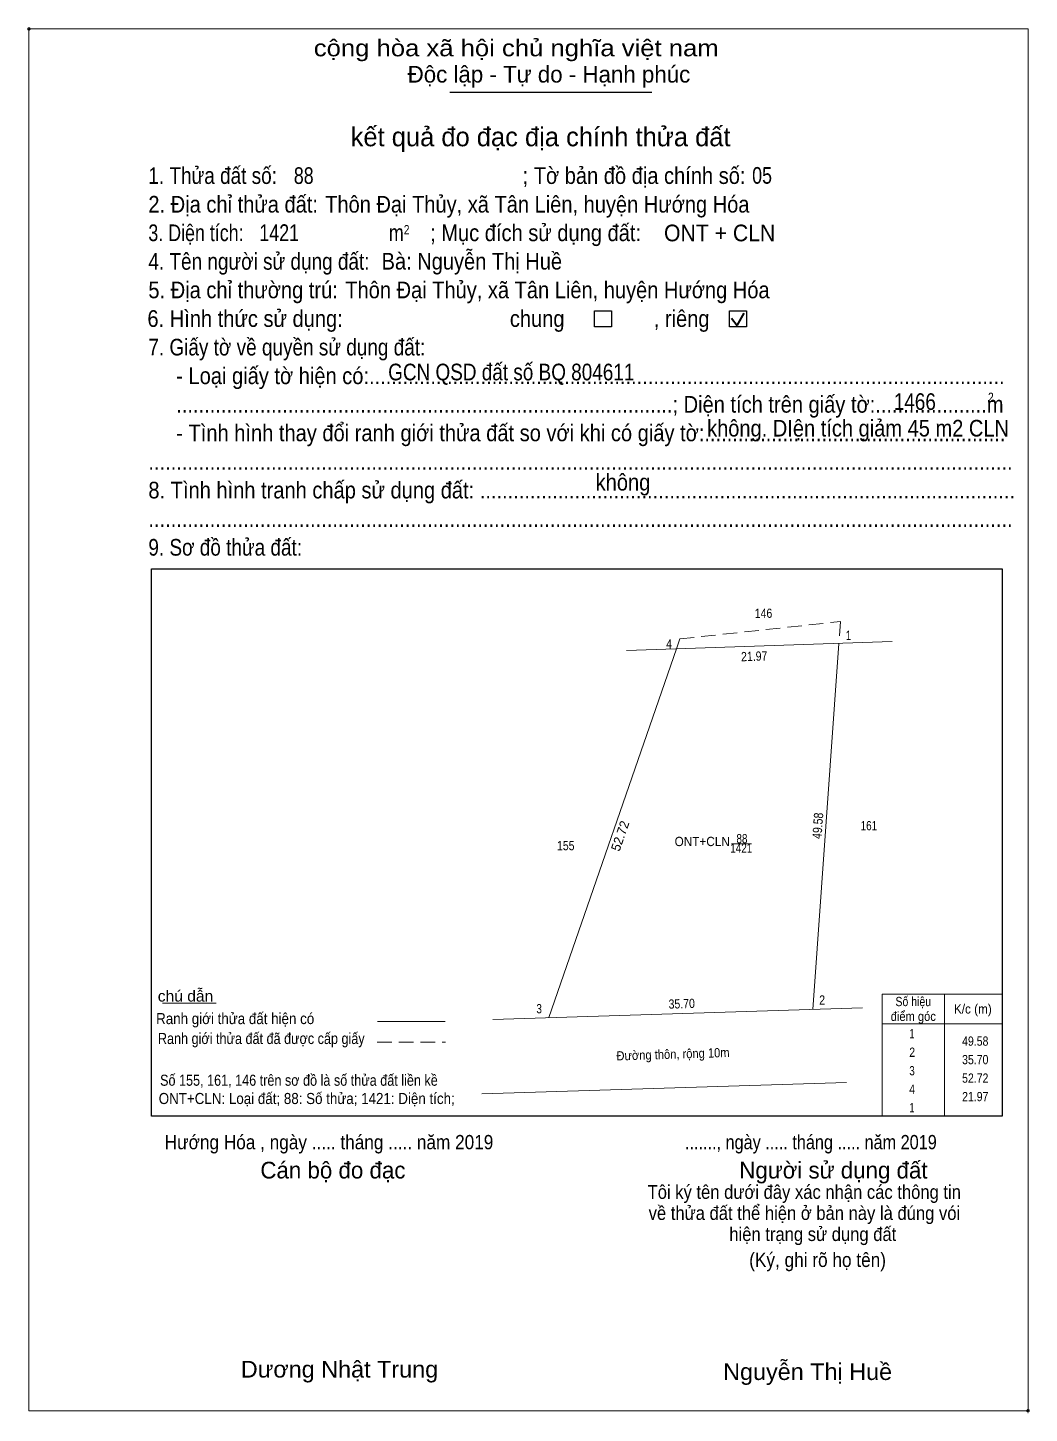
# Model space of a CAD drawing. Header units: metres. Extents: x 550329 to 551621, y 1838551 to 1839359.
# Drawn here: x 550328.9 to 550464.3, y 1838678.7 to 1838865.9 of the extents above; entities that cross this region are included whole.
import ezdxf
from ezdxf.enums import TextEntityAlignment as Align

# ---------------------------------------------------------------- set-up
doc = ezdxf.new("R2010")
doc.units = ezdxf.units.M
doc.header["$LTSCALE"] = 0.65
doc.header["$PDMODE"] = 32
doc.header["$PDSIZE"] = 0.325
for name, pattern in [('DOTTED', [1.5, 0.3, -1.2]), ('MEDIUM_DASHED', [4.5, 3, -1.5]), ('SHORT_DASHED', [2.7, 1.5, -1.2])]:
    doc.linetypes.add(name, pattern=pattern)
for name, color, linetype, lineweight in [('1', 7, 'DOTTED', 13), ('17', 7, 'Continuous', 13), ('2', 7, 'SHORT_DASHED', 13), ('55', 7, 'Continuous', 13), ('6', 7, 'Continuous', 13), ('63', 7, 'Continuous', 13)]:
    doc.layers.add(name, color=color, linetype=linetype, lineweight=lineweight)

msp = doc.modelspace()

# ---------------------------------------------------------------- linework, layer by layer
at = {"layer": '17'}
msp.add_line((550347.18, 1838734.1), (550354.42, 1838734.1), dxfattribs=at)
at = {"layer": '2', "linetype": 'Continuous', "lineweight": 25}
for p, q in [((550385.97, 1838857.19), (550413.27, 1838857.19)), ((550345.66, 1838792.8), (550460.6, 1838792.8)), ((550460.6, 1838792.8), (550460.6, 1838718.82))]:
    msp.add_line(p, q, dxfattribs=at)
at = {"layer": '2', "linetype": 'Continuous', "lineweight": 35}
for p, q in [((550424.05, 1838826.67), (550424.82, 1838825.67)), ((550424.82, 1838825.67), (550425.75, 1838827.35))]:
    msp.add_line(p, q, dxfattribs=at)
at = {"layer": '2', "linetype": 'Continuous'}
msp.add_lwpolyline([(550329.11, 1838865.76), (550464.12, 1838865.76), (550464.12, 1838679.02), (550329.11, 1838679.02)], close=True, dxfattribs=at)
at = {"layer": '2', "linetype": 'Continuous', "lineweight": 25}
for points in [[(550405.51, 1838827.67), (550407.83, 1838827.67), (550407.83, 1838825.51), (550405.51, 1838825.51)], [(550423.75, 1838827.67), (550426.07, 1838827.67), (550426.07, 1838825.51), (550423.75, 1838825.51)]]:
    msp.add_lwpolyline(points, close=True, dxfattribs=at)
msp.add_lwpolyline([(550460.6, 1838718.82), (550345.66, 1838718.82), (550345.66, 1838792.8)], dxfattribs=at)
at = {"layer": '2'}
for p in [(550329.11, 1838865.76), (550464.11, 1838679.02)]:
    msp.add_point(p, dxfattribs=at)
at = {"layer": '55', "linetype": 'MEDIUM_DASHED'}
for p, q in [((550417.05, 1838783.32), (550438.77, 1838785.67)), ((550438.77, 1838785.67), (550438.56, 1838782.72)), ((550416.59, 1838781.97), (550417.05, 1838783.32))]:
    msp.add_line(p, q, dxfattribs=at)
at = {"layer": '55'}
for p, q in [((550399.36, 1838732.15), (550416.59, 1838781.97)), ((550409.83, 1838781.74), (550445.74, 1838782.97)), ((550438.55, 1838782.72), (550435.04, 1838733.26)), ((550441.72, 1838733.47), (550391.81, 1838731.91)), ((550439.58, 1838723.39), (550390.3, 1838721.86))]:
    msp.add_line(p, q, dxfattribs=at)
at = {"layer": '6'}
msp.add_line((550376.2, 1838731.64), (550385.34, 1838731.64), dxfattribs=at)
at = {"layer": '6', "linetype": 'MEDIUM_DASHED'}
msp.add_line((550376.18, 1838728.83), (550385.38, 1838728.83), dxfattribs=at)
at = {"layer": '63'}
for p, q in [((550424.04, 1838755.62), (550426.76, 1838755.62)), ((550452.8, 1838735.32), (550452.8, 1838718.82)), ((550452.8, 1838735.32), (550452.8, 1838718.82)), ((550444.4, 1838731.32), (550460.6, 1838731.32))]:
    msp.add_line(p, q, dxfattribs=at)
msp.add_lwpolyline([(550444.4, 1838735.32), (550460.6, 1838735.32), (550460.6, 1838718.82), (550444.4, 1838718.82)], close=True, dxfattribs=at)

# ---------------------------------------------------------------- texts
at = {"layer": '1'}
for s, width, p in [('146', 0.85, (550428.365, 1838786.17)), ('88', 0.8, (550425.45, 1838755.71)), ('161', 0.8, (550442.6, 1838757.47)), ('155', 0.85, (550401.645, 1838754.77)), ('ONT+CLN', 0.95, (550420.08, 1838755.33)), ('1421', 0.8, (550425.36, 1838754.42))]:
    msp.add_text(s, height=1.25, dxfattribs=dict(at, width=width)).set_placement(p, align=Align.CENTER)
at = {"layer": '2'}
for s, height, width, p in [('cộng hòa xã hội chủ nghĩa việt nam', 2.253, 1.15, (550367.6, 1838862.06)), ('1. Thửa đất số:', 2.253, 0.85, (550345.25, 1838844.81)), ('88', 2.25, 0.8, (550364.9, 1838844.81)), ('; Tờ bản đồ địa chính số:', 2.253, 0.9, (550395.81, 1838844.81)), ('05', 2.25, 0.8, (550426.83, 1838844.84)), ('2. Địa chỉ thửa đất:', 2.253, 0.9, (550345.25, 1838840.94)), ('Thôn Đại Thủy, xã Tân Liên, huyện Hướng Hóa', 2.25, 0.9, (550369.14, 1838840.94)), ('3. Diện tích:', 2.253, 0.8, (550345.25, 1838837.08)), ('1421', 2.25, 0.8, (550360.25, 1838837.1)), ('; Mục đích sử dụng đất:', 2.253, 0.9, (550383.32, 1838837.08)), ('ONT + CLN', 2.254, 0.95, (550414.92, 1838837.06)), ('m', 2.253, 0.8, (550377.74, 1838837.08)), ('2', 1.288, 0.8, (550379.76, 1838837.98)), ('4. Tên người sử dụng đất:', 2.253, 0.85, (550345.25, 1838833.22)), ('Bà: Nguyễn Thị Huề', 2.25, 0.9, (550376.76, 1838833.24)), ('5. Địa chỉ thường trú:', 2.253, 0.9, (550345.25, 1838829.36)), ('Thôn Đại Thủy, xã Tân Liên, huyện Hướng Hóa', 2.25, 0.9, (550371.86, 1838829.36)), ('6. Hình thức sử dụng:', 2.253, 0.9, (550345.12, 1838825.49)), ('chung                , riêng', 2.253, 0.9, (550394.09, 1838825.49)), ('7. Giấy tờ về quyền sử dụng đất:', 2.253, 0.85, (550345.25, 1838821.63)), ('GCN QSD đất số BQ 804611', 2.25, 0.85, (550377.65, 1838818.27)), ('     - Loại giấy tờ hiện có:..................................................................................................................', 2.253, 0.9, (550345.25, 1838817.76)), ('     .........................................................................................; Diện tích trên giấy tờ:....................m', 2.253, 0.9, (550345.25, 1838813.9)), ('1466', 2.25, 0.85, (550445.96, 1838814.27)), ('2', 1.288, 0.8, (550458.7, 1838815.32)), ('không. DIện tích giảm 45 m2 CLN', 2.25, 0.9, (550420.74, 1838810.68)), ('     - Tình hình thay đổi ranh giới thửa đất so với khi có giấy tờ:......................................................', 2.253, 0.9, (550345.25, 1838810.04)), ('...........................................................................................................................................................', 2.253, 0.9, (550345.25, 1838806.18)), ('không', 2.254, 0.9, (550405.68, 1838803.38)), ('8. Tình hình tranh chấp sử dụng đất: ................................................................................................', 2.253, 0.9, (550345.25, 1838802.31)), ('...........................................................................................................................................................', 2.253, 0.9, (550345.25, 1838798.45)), ('9. Sơ đồ thửa đất:', 2.253, 0.85, (550345.25, 1838794.58)), ('Hướng Hóa , ngày ..... tháng ..... năm 2019', 1.93, 0.9, (550347.46, 1838714.36)), ('......., ngày ..... tháng ..... năm 2019', 1.93, 0.85, (550417.75, 1838714.36)), ('(Ký, ghi rõ họ tên)', 1.932, 0.9, (550426.43, 1838698.45)), ('Dương Nhật Trung', 2.25, 1.05, (550357.74, 1838683.51)), ('Nguyễn Thị Huề', 2.25, 1.05, (550422.91, 1838683.18))]:
    msp.add_text(s, height=height, dxfattribs=dict(at, width=width)).set_placement(p)
for s, height, p in [('Độc lập - Tự do - Hạnh phúc', 2.253, (550380.28, 1838858.51)), ('Cán bộ đo đạc', 2.254, (550360.38, 1838710.41)), ('Người sử dụng đất', 2.253, (550425.09, 1838710.41))]:
    msp.add_text(s, height=height, dxfattribs=at).set_placement(p)
for s, height, p in [('kết quả đo đạc địa chính thửa đất', 2.576, (550398.245, 1838849.9)), ('.', 0.644, (550464.0986, 1838678.68))]:
    msp.add_text(s, height=height, dxfattribs=at).set_placement(p, align=Align.CENTER)
at = {"layer": '2', "width": 0.9}
for s, p in [('Tôi ký tên dưới đây xác nhận các thông tin', (550433.87, 1838707.66)), ('về thửa đất thể hiện ở bản này là đúng vói', (550433.89, 1838704.81)), ('hiện trạng sử dụng đất', (550435.025, 1838701.96))]:
    msp.add_text(s, height=1.862, dxfattribs=at).set_placement(p, align=Align.CENTER)
at = {"layer": '6'}
for s, width, p in [('chú dẫn', 1.05, (550346.52, 1838734.32)), ('Ranh giới thửa đất hiện có ', 0.9, (550346.3, 1838731.27)), ('Ranh giới thửa đất đã được cấp giấy', 0.85, (550346.54, 1838728.58)), ('Số 155, 161, 146 trên sơ đồ là số thửa đất liền kề', 0.85, (550346.83, 1838722.94)), ('ONT+CLN: Loại đất; 88: Số thửa; 1421: Diện tích;', 0.9, (550346.65, 1838720.47))]:
    msp.add_text(s, height=1.5, dxfattribs=dict(at, width=width)).set_placement(p)
at = {"layer": '63'}
for s, width, p in [(' 4', 0.85, (550416, 1838782.03)), (' 1', 0.75, (550440.19, 1838783.19)), (' 2', 0.85, (550436.68, 1838733.91)), (' 3', 0.8, (550398.42, 1838732.73)), ('49.58', 0.85, (550458.75, 1838728.35)), ('35.70', 0.85, (550458.75, 1838725.85)), ('52.72', 0.85, (550458.75, 1838723.35)), ('21.97', 0.85, (550458.75, 1838720.85))]:
    msp.add_text(s, height=1.25, dxfattribs=dict(at, width=width)).set_placement(p, align=Align.RIGHT)
for s, rotation, width, p in [('21.97', 1.956, 0.85, (550427.1287, 1838780.3618)), ('49.58', 85.941, 0.85, (550436.3199, 1838758.0308)), ('35.70', 1.782, 0.85, (550417.3306, 1838733.4069)), ('Đường thôn, rộng 10m', 1.782, 0.9, (550416.1506, 1838726.5918))]:
    msp.add_text(s, height=1.25, rotation=rotation, dxfattribs=dict(at, width=width)).set_placement(p, align=Align.CENTER)
msp.add_text('52.72', height=1.25, rotation=70.922, dxfattribs=at).set_placement((550409.5825, 1838756.5057), align=Align.CENTER)
for s, width, p in [('Số hiệu', 0.85, (550448.6, 1838733.7)), ('điểm góc', 0.9, (550448.6, 1838731.7)), ('K/c (m)', 0.95, (550456.645, 1838732.7)), (' 1', 0.75, (550448.25, 1838729.35)), (' 2', 0.85, (550448.255, 1838726.85)), (' 3', 0.8, (550448.245, 1838724.35)), (' 4', 0.85, (550448.25, 1838721.85)), (' 1', 0.75, (550448.25, 1838719.35))]:
    msp.add_text(s, height=1.25, dxfattribs=dict(at, width=width)).set_placement(p, align=Align.CENTER)

doc.saveas('drawing.dxf')
